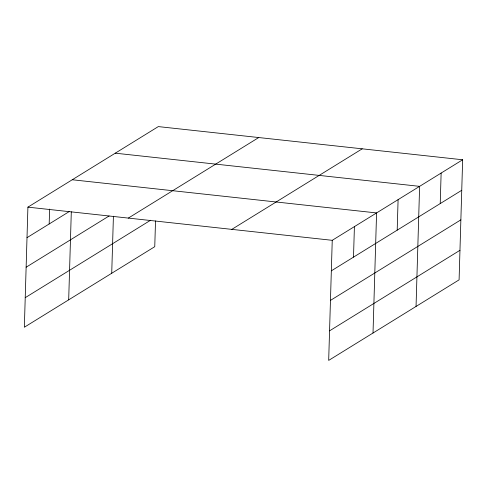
<?xml version="1.0" encoding="UTF-8"?>
<svg xmlns="http://www.w3.org/2000/svg" width="487" height="487" viewBox="0 0 487 487"><rect width="100%" height="100%" fill="white"/><g stroke="black" fill="none" stroke-linecap="round" stroke-linejoin="round"><path stroke-width="0.73" d="M462.65 159.773L332.244 240.316L328.682 360.404L459.089 279.855L462.65 159.773L158.318 126.596L27.911 207.145L24.35 327.227L154.756 246.684L155.523 220.915M49.175 223.965L49.619 209.081M68.685 299.846L71.303 211.79M111.724 273.262L113.416 216.222M353.507 257.142L354.414 226.625M373.018 333.017L376.579 212.935L72.253 179.758M397.191 230.156L398.098 199.64M416.05 306.439L419.617 186.351L115.285 153.18M440.23 203.578L441.131 173.062M27.01 237.662L69.446 211.449M26.134 267.217L109.076 215.985M128.343 218.091L258.749 137.541M25.227 297.673L150.568 220.252M231.812 229.371L362.218 148.821M331.337 270.833L461.743 190.289M330.46 300.394L460.866 219.844M329.559 330.843L459.965 250.3M27.911 207.145L332.244 240.316"/></g></svg>
